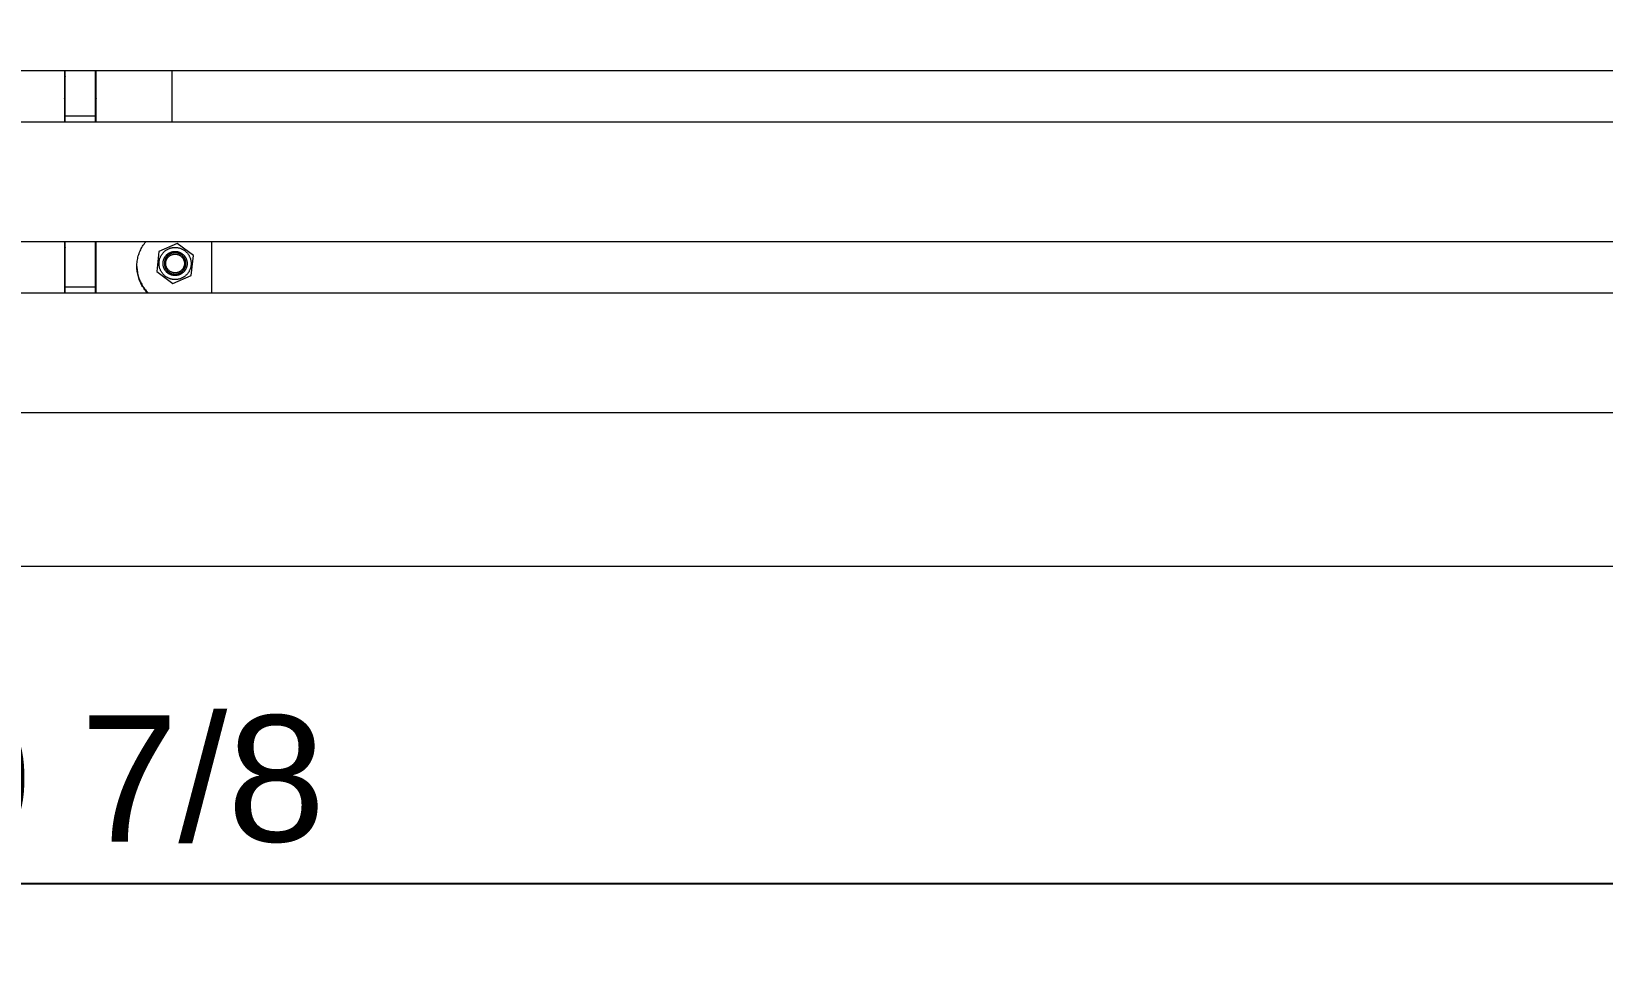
# Model space of a CAD drawing. Header units: inches. Extents: x -12 to 176, y -4 to 123.
# Drawn here: x 35.97 to 56.2, y 36 to 48.05 of the extents above; entities that cross this region are included whole.
import ezdxf

# ---------------------------------------------------------------- set-up
doc = ezdxf.new("R2010")
doc.units = ezdxf.units.IN
doc.layers.add('ZANO_R', color=7, linetype='Continuous', lineweight=0)
doc.layers.add('ZANO_W', color=1, linetype='Continuous', lineweight=0)
doc.styles.get("Standard").update_dxf_attribs({"font": 'arial.ttf'})
doc.dimstyles.new('amerykanie', dxfattribs={"dimtxt": 50, "dimasz": 50, "dimexe": 0.5, "dimexo": 0.5, "dimgap": 1, "dimtad": 1, "dimdec": 0, "dimzin": 0, "dimlunit": 5, "dimtxsty": 'Standard', "dimcen": 0.09, "dimclrd": 1, "dimclre": 1, "dimclrt": 1, "dimazin": 0, "dimtfac": 1, "dimtdec": 0, "dimtmove": 0, "dimatfit": 3, "dimfxl": 1, "dimtzin": 0, "dimarcsym": 1})

# ---------------------------------------------------------------- blocks, each defined once
blk = doc.blocks.new('*D358')
at = {"layer": 'ZANO_W', "color": 1, "lineweight": -2}
for p, q in [((1.165, 42.759), (1.165, 36.583)), ((72.031, 42.755), (72.031, 36.583)), ((2.165, 37.083), (71.031, 37.083))]:
    blk.add_line(p, q, dxfattribs=at)
at = {"layer": 'ZANO_W', "color": 1}
for points in [[(2.165, 37.249), (2.165, 36.916), (1.165, 37.083)], [(71.031, 36.916), (71.031, 37.249), (72.031, 37.083)]]:
    blk.add_solid(points, dxfattribs=at)
at = {"layer": 'ZANO_W', "color": 1, "insert": (36.598, 38.423), "char_height": 1.625, "attachment_point": 5}
blk.add_mtext('70 7/8', dxfattribs=at)

msp = doc.modelspace()

# ---------------------------------------------------------------- linework, layer by layer
at = {"layer": 'ZANO_R'}
for p, q in [((71.91337, 47.54654), (1.28338, 47.54654)), ((36.39365, 47.54654), (36.39365, 46.89192)), ((36.40152, 47.47553), (36.40152, 47.54654)), ((36.40152, 47.47553), (36.40152, 47.47054)), ((36.40152, 47.07719), (36.40152, 47.47054)), ((36.79522, 47.47553), (36.79522, 47.54654)), ((36.79522, 47.47054), (36.79522, 47.47553)), ((36.79522, 47.07719), (36.79522, 47.47054)), ((36.8031, 46.89192), (36.8031, 47.54654)), ((37.77948, 46.89192), (37.77948, 47.54654)), ((36.39365, 47.19197), (36.39454, 47.19284)), ((36.39454, 47.19284), (36.39547, 47.19368)), ((36.39547, 47.19368), (36.39642, 47.19449)), ((36.39642, 47.19449), (36.39739, 47.19526)), ((36.39739, 47.19526), (36.39839, 47.19601)), ((36.39839, 47.19601), (36.39941, 47.19673)), ((36.39941, 47.19673), (36.40046, 47.19741)), ((36.40046, 47.19741), (36.40152, 47.19806)), ((36.79522, 47.19806), (36.79629, 47.19741)), ((36.79629, 47.19741), (36.79733, 47.19673)), ((36.79733, 47.19673), (36.79835, 47.19601)), ((36.79835, 47.19601), (36.79935, 47.19526)), ((36.79935, 47.19526), (36.80033, 47.19449)), ((36.80033, 47.19449), (36.80128, 47.19368)), ((36.80128, 47.19368), (36.8022, 47.19284)), ((36.8022, 47.19284), (36.8031, 47.19197)), ((36.40152, 46.96407), (36.40152, 47.07719)), ((36.40152, 46.89192), (36.40152, 46.96407)), ((36.79522, 46.96407), (36.40152, 46.96407)), ((36.79522, 46.96407), (36.79522, 47.07719)), ((36.79522, 46.89192), (36.79522, 46.96407)), ((1.28338, 46.89192), (71.91337, 46.89192)), ((71.91337, 45.34378), (1.28338, 45.34378)), ((36.39365, 45.34378), (36.39365, 44.68916)), ((36.40152, 45.27357), (36.40152, 45.34378)), ((36.79522, 45.27357), (36.79522, 45.34378)), ((36.8031, 44.68916), (36.8031, 45.34378)), ((37.41944, 45.31679), (37.42966, 45.33047)), ((37.42966, 45.33047), (37.44035, 45.34378)), ((38.29129, 44.68916), (38.29129, 45.34378)), ((36.40152, 45.27357), (36.40152, 45.26858)), ((36.40152, 44.87523), (36.40152, 45.26858)), ((36.79522, 45.26858), (36.79522, 45.27357)), ((36.79522, 44.87523), (36.79522, 45.26858)), ((37.33404, 45.11401), (37.33726, 45.13077)), ((37.33726, 45.13077), (37.34107, 45.14741)), ((37.34107, 45.14741), (37.34545, 45.16391)), ((37.34545, 45.16391), (37.35041, 45.18024)), ((37.35041, 45.18024), (37.35592, 45.1964)), ((37.35592, 45.1964), (37.362, 45.21235)), ((37.362, 45.21235), (37.36862, 45.22808)), ((37.36862, 45.22808), (37.37579, 45.24357)), ((37.37579, 45.24357), (37.38349, 45.25881)), ((37.38349, 45.25881), (37.39172, 45.27376)), ((37.39172, 45.27376), (37.40046, 45.28843)), ((37.40046, 45.28843), (37.4097, 45.30277)), ((37.4097, 45.30277), (37.41944, 45.31679)), ((37.61034, 45.21887), (37.58218, 44.96185)), ((37.847, 45.323), (37.61034, 45.21887)), ((37.61997, 45.1223), (37.62204, 45.12913)), ((37.62204, 45.12913), (37.62433, 45.13589)), ((37.62433, 45.13589), (37.62686, 45.14256)), ((37.62686, 45.14256), (37.62962, 45.14914)), ((37.62962, 45.14914), (37.6326, 45.15562)), ((37.6326, 45.15562), (37.63581, 45.162)), ((37.63581, 45.162), (37.63923, 45.16826)), ((37.63923, 45.16826), (37.64287, 45.1744)), ((37.64287, 45.1744), (37.64671, 45.18041)), ((37.64671, 45.18041), (37.65077, 45.18628)), ((37.65077, 45.18628), (37.65502, 45.19201)), ((37.65502, 45.19201), (37.65947, 45.19759)), ((37.65947, 45.19759), (37.6641, 45.20301)), ((37.6641, 45.20301), (37.66893, 45.20827)), ((37.66893, 45.20827), (37.67393, 45.21336)), ((37.67393, 45.21336), (37.6791, 45.21827)), ((37.67486, 45.12341), (37.67693, 45.12835)), ((37.67693, 45.12835), (37.67916, 45.13321)), ((37.6791, 45.21827), (37.68444, 45.22301)), ((37.67916, 45.13321), (37.68157, 45.13799)), ((37.68157, 45.13799), (37.68413, 45.14269)), ((37.68413, 45.14269), (37.68686, 45.14729)), ((37.68444, 45.22301), (37.68994, 45.22755)), ((37.68686, 45.14729), (37.68975, 45.1518)), ((37.68975, 45.1518), (37.69279, 45.1562)), ((37.68994, 45.22755), (37.69559, 45.23191)), ((37.69279, 45.1562), (37.69598, 45.1605)), ((37.69682, 45.12999), (37.69468, 45.12574)), ((37.69559, 45.23191), (37.70139, 45.23606)), ((37.69598, 45.1605), (37.69931, 45.16469)), ((37.6991, 45.13417), (37.69682, 45.12999)), ((37.70153, 45.13826), (37.6991, 45.13417)), ((37.69931, 45.16469), (37.70279, 45.16875)), ((37.70139, 45.23606), (37.70733, 45.24001)), ((37.70409, 45.14226), (37.70153, 45.13826)), ((37.70279, 45.16875), (37.70641, 45.1727)), ((37.70679, 45.14618), (37.70409, 45.14226)), ((37.70641, 45.1727), (37.71016, 45.17652)), ((37.70963, 45.15), (37.70679, 45.14618)), ((37.70733, 45.24001), (37.71341, 45.24376)), ((37.71259, 45.15372), (37.70963, 45.15)), ((37.71016, 45.17652), (37.71404, 45.1802)), ((37.71568, 45.15733), (37.71259, 45.15372)), ((37.71341, 45.24376), (37.71961, 45.24729)), ((37.71404, 45.1802), (37.71804, 45.18375)), ((37.71407, 45.12564), (37.71619, 45.12922)), ((37.7189, 45.16084), (37.71568, 45.15733)), ((37.71619, 45.12922), (37.71844, 45.13273)), ((37.71804, 45.18375), (37.72217, 45.18716)), ((37.71844, 45.13273), (37.7208, 45.13616)), ((37.72223, 45.16423), (37.7189, 45.16084)), ((37.71961, 45.24729), (37.72592, 45.25061)), ((37.7208, 45.13616), (37.72328, 45.1395)), ((37.72217, 45.18716), (37.72641, 45.19042)), ((37.72568, 45.16751), (37.72223, 45.16423)), ((37.72328, 45.1395), (37.72587, 45.14275)), ((37.72924, 45.17067), (37.72568, 45.16751)), ((37.72587, 45.14275), (37.72858, 45.14592)), ((37.72592, 45.25061), (37.73235, 45.25371)), ((37.72641, 45.19042), (37.73076, 45.19354)), ((37.72858, 45.14592), (37.73139, 45.14898)), ((37.73291, 45.1737), (37.72924, 45.17067)), ((37.73076, 45.19354), (37.73521, 45.19651)), ((37.73139, 45.14898), (37.73431, 45.15195)), ((37.73235, 45.25371), (37.73888, 45.25658)), ((37.73668, 45.1766), (37.73291, 45.1737)), ((37.73431, 45.15195), (37.73733, 45.15482)), ((37.73521, 45.19651), (37.73977, 45.19931)), ((37.74054, 45.17937), (37.73668, 45.1766)), ((37.73733, 45.15482), (37.74044, 45.15758)), ((37.73888, 45.25658), (37.74551, 45.25923)), ((37.73977, 45.19931), (37.74442, 45.20196)), ((37.74044, 45.15758), (37.74365, 45.16023)), ((37.7445, 45.182), (37.74054, 45.17937)), ((37.74365, 45.16023), (37.74695, 45.16277)), ((37.74442, 45.20196), (37.74915, 45.20445)), ((37.74855, 45.1845), (37.7445, 45.182)), ((37.74551, 45.25923), (37.75222, 45.26164)), ((37.74695, 45.16277), (37.75033, 45.16519)), ((37.75269, 45.18686), (37.74855, 45.1845)), ((37.74915, 45.20445), (37.75398, 45.20678)), ((37.75033, 45.16519), (37.7538, 45.1675)), ((37.75222, 45.26164), (37.75902, 45.26383)), ((37.7569, 45.18907), (37.75269, 45.18686)), ((37.7538, 45.1675), (37.75734, 45.16969)), ((37.75398, 45.20678), (37.75887, 45.20893)), ((37.76118, 45.19113), (37.7569, 45.18907)), ((37.75734, 45.16969), (37.76096, 45.17175)), ((37.75887, 45.20893), (37.76384, 45.21092)), ((37.75902, 45.26383), (37.76588, 45.26577)), ((37.76096, 45.17175), (37.76464, 45.17368)), ((37.76554, 45.19305), (37.76118, 45.19113)), ((37.76384, 45.21092), (37.76888, 45.21273)), ((37.76464, 45.17368), (37.76839, 45.17549)), ((37.76995, 45.19481), (37.76554, 45.19305)), ((37.76588, 45.26577), (37.77281, 45.26748)), ((37.76839, 45.17549), (37.7722, 45.17716)), ((37.76888, 45.21273), (37.77397, 45.21437)), ((37.77443, 45.19642), (37.76995, 45.19481)), ((37.7722, 45.17716), (37.77607, 45.17871)), ((37.77281, 45.26748), (37.77979, 45.26895)), ((37.77397, 45.21437), (37.77912, 45.21583)), ((37.77896, 45.19788), (37.77443, 45.19642)), ((37.77607, 45.17871), (37.77998, 45.18012)), ((37.78354, 45.19918), (37.77896, 45.19788)), ((37.77912, 45.21583), (37.78432, 45.21711)), ((37.77979, 45.26895), (37.78682, 45.27018)), ((37.77998, 45.18012), (37.78395, 45.18139)), ((37.78815, 45.20032), (37.78354, 45.19918)), ((37.78395, 45.18139), (37.78795, 45.18253)), ((37.78432, 45.21711), (37.78955, 45.21821)), ((37.78682, 45.27018), (37.79389, 45.27116)), ((37.78795, 45.18253), (37.79199, 45.18352)), ((37.79281, 45.2013), (37.78815, 45.20032)), ((37.78955, 45.21821), (37.79483, 45.21913)), ((37.79199, 45.18352), (37.79606, 45.18438)), ((37.7975, 45.20211), (37.79281, 45.2013)), ((37.79389, 45.27116), (37.80098, 45.2719)), ((37.79483, 45.21913), (37.80013, 45.21987)), ((37.79606, 45.18438), (37.80016, 45.1851)), ((37.80221, 45.20277), (37.7975, 45.20211)), ((37.80013, 45.21987), (37.80545, 45.22042)), ((37.80016, 45.1851), (37.80429, 45.18567)), ((37.80098, 45.2719), (37.8081, 45.2724)), ((37.80694, 45.20326), (37.80221, 45.20277)), ((37.80429, 45.18567), (37.80843, 45.1861)), ((37.80545, 45.22042), (37.81079, 45.22079)), ((37.81168, 45.20359), (37.80694, 45.20326)), ((37.8081, 45.2724), (37.81523, 45.27264)), ((37.80843, 45.1861), (37.81258, 45.18639)), ((37.81079, 45.22079), (37.81614, 45.22098)), ((37.81644, 45.20376), (37.81168, 45.20359)), ((37.81258, 45.18639), (37.81674, 45.18653)), ((37.81523, 45.27264), (37.82237, 45.27264)), ((37.81614, 45.22098), (37.82149, 45.22098)), ((37.82119, 45.20376), (37.81644, 45.20376)), ((37.81674, 45.18653), (37.8209, 45.18654)), ((37.8209, 45.18654), (37.82506, 45.18639)), ((37.82595, 45.20359), (37.82119, 45.20376)), ((37.82149, 45.22098), (37.82684, 45.2208)), ((37.82237, 45.27264), (37.8295, 45.2724)), ((37.82506, 45.18639), (37.82921, 45.18611)), ((37.83069, 45.20327), (37.82595, 45.20359)), ((37.82684, 45.2208), (37.83217, 45.22043)), ((37.82921, 45.18611), (37.83335, 45.18568)), ((37.8295, 45.2724), (37.83662, 45.27191)), ((37.83543, 45.20278), (37.83069, 45.20327)), ((37.83217, 45.22043), (37.8375, 45.21988)), ((37.83335, 45.18568), (37.83748, 45.1851)), ((37.84014, 45.20212), (37.83543, 45.20278)), ((37.83662, 45.27191), (37.84372, 45.27117)), ((37.83748, 45.1851), (37.84158, 45.18439)), ((37.8375, 45.21988), (37.8428, 45.21914)), ((37.84482, 45.20131), (37.84014, 45.20212)), ((37.84158, 45.18439), (37.84565, 45.18354)), ((37.8428, 45.21914), (37.84807, 45.21822)), ((37.84372, 45.27117), (37.85078, 45.27019)), ((37.84948, 45.20033), (37.84482, 45.20131)), ((37.84565, 45.18354), (37.84969, 45.18254)), ((38.05551, 45.17011), (37.847, 45.323)), ((37.84807, 45.21822), (37.85331, 45.21712)), ((37.8541, 45.19919), (37.84948, 45.20033)), ((37.84969, 45.18254), (37.8537, 45.18141)), ((37.85078, 45.27019), (37.85781, 45.26897)), ((37.85331, 45.21712), (37.8585, 45.21584)), ((37.8537, 45.18141), (37.85766, 45.18013)), ((37.85867, 45.1979), (37.8541, 45.19919)), ((37.85766, 45.18013), (37.86158, 45.17873)), ((37.85781, 45.26897), (37.8648, 45.2675)), ((37.8585, 45.21584), (37.86365, 45.21438)), ((37.8632, 45.19644), (37.85867, 45.1979)), ((37.86158, 45.17873), (37.86544, 45.17719)), ((37.86768, 45.19483), (37.8632, 45.19644)), ((37.86365, 45.21438), (37.86875, 45.21275)), ((37.8648, 45.2675), (37.87172, 45.2658)), ((37.86544, 45.17719), (37.86925, 45.17551)), ((37.8721, 45.19307), (37.86768, 45.19483)), ((37.86875, 45.21275), (37.87378, 45.21094)), ((37.86925, 45.17551), (37.873, 45.17371)), ((37.87172, 45.2658), (37.87859, 45.26385)), ((37.87645, 45.19116), (37.8721, 45.19307)), ((37.873, 45.17371), (37.87669, 45.17177)), ((37.87378, 45.21094), (37.87876, 45.20896)), ((37.88074, 45.18909), (37.87645, 45.19116)), ((37.87669, 45.17177), (37.88031, 45.16971)), ((37.87859, 45.26385), (37.88538, 45.26167)), ((37.87876, 45.20896), (37.88365, 45.2068)), ((37.88031, 45.16971), (37.88385, 45.16753)), ((37.88495, 45.18688), (37.88074, 45.18909)), ((37.88365, 45.2068), (37.88848, 45.20448)), ((37.88385, 45.16753), (37.88732, 45.16522)), ((37.88909, 45.18453), (37.88495, 45.18688)), ((37.88538, 45.26167), (37.8921, 45.25926)), ((37.88732, 45.16522), (37.8907, 45.1628)), ((37.88848, 45.20448), (37.89322, 45.202)), ((37.89314, 45.18204), (37.88909, 45.18453)), ((37.8907, 45.1628), (37.894, 45.16026)), ((37.8921, 45.25926), (37.89873, 45.25662)), ((37.8971, 45.1794), (37.89314, 45.18204)), ((37.89322, 45.202), (37.89787, 45.19935)), ((37.894, 45.16026), (37.89721, 45.15761)), ((37.90097, 45.17663), (37.8971, 45.1794)), ((37.89721, 45.15761), (37.90033, 45.15485)), ((37.89787, 45.19935), (37.90242, 45.19654)), ((37.89873, 45.25662), (37.90526, 45.25375)), ((37.90033, 45.15485), (37.90334, 45.15199)), ((37.90474, 45.17373), (37.90097, 45.17663)), ((37.90242, 45.19654), (37.90688, 45.19358)), ((37.90334, 45.15199), (37.90626, 45.14902)), ((37.9084, 45.1707), (37.90474, 45.17373)), ((37.90526, 45.25375), (37.91169, 45.25065)), ((37.90626, 45.14902), (37.90908, 45.14595)), ((37.90688, 45.19358), (37.91123, 45.19047)), ((37.91197, 45.16755), (37.9084, 45.1707)), ((37.90908, 45.14595), (37.91178, 45.14279)), ((37.91123, 45.19047), (37.91547, 45.1872)), ((37.91169, 45.25065), (37.91801, 45.24734)), ((37.91178, 45.14279), (37.91438, 45.13954)), ((37.91542, 45.16428), (37.91197, 45.16755)), ((37.91438, 45.13954), (37.91686, 45.1362)), ((37.91875, 45.16088), (37.91542, 45.16428)), ((37.91547, 45.1872), (37.9196, 45.18379)), ((37.91686, 45.1362), (37.91923, 45.13277)), ((37.91801, 45.24734), (37.92421, 45.24381)), ((37.92197, 45.15738), (37.91875, 45.16088)), ((37.91923, 45.13277), (37.92147, 45.12927)), ((37.9196, 45.18379), (37.92361, 45.18025)), ((37.92147, 45.12927), (37.9236, 45.12569)), ((37.92506, 45.15377), (37.92197, 45.15738)), ((37.92361, 45.18025), (37.92749, 45.17656)), ((37.92421, 45.24381), (37.93028, 45.24006)), ((37.92803, 45.15005), (37.92506, 45.15377)), ((37.92749, 45.17656), (37.93124, 45.17275)), ((37.93086, 45.14623), (37.92803, 45.15005)), ((37.93028, 45.24006), (37.93622, 45.23611)), ((37.93357, 45.14231), (37.93086, 45.14623)), ((37.93124, 45.17275), (37.93486, 45.1688)), ((37.93613, 45.13831), (37.93357, 45.14231)), ((37.93486, 45.1688), (37.93834, 45.16474)), ((37.93856, 45.13422), (37.93613, 45.13831)), ((37.93622, 45.23611), (37.94203, 45.23196)), ((37.93834, 45.16474), (37.94167, 45.16056)), ((37.94084, 45.13005), (37.93856, 45.13422)), ((37.94298, 45.1258), (37.94084, 45.13005)), ((37.94167, 45.16056), (37.94487, 45.15626)), ((37.94203, 45.23196), (37.94768, 45.22761)), ((37.94487, 45.15626), (37.94791, 45.15186)), ((37.94768, 45.22761), (37.95318, 45.22307)), ((37.94791, 45.15186), (37.95079, 45.14735)), ((37.95079, 45.14735), (37.95352, 45.14275)), ((37.95318, 45.22307), (37.95853, 45.21834)), ((37.95352, 45.14275), (37.95609, 45.13805)), ((37.95609, 45.13805), (37.9585, 45.13327)), ((37.9585, 45.13327), (37.96074, 45.12841)), ((37.95853, 45.21834), (37.9637, 45.21342)), ((37.96074, 45.12841), (37.96281, 45.12348)), ((37.9637, 45.21342), (37.9687, 45.20834)), ((37.9687, 45.20834), (37.97353, 45.20308)), ((37.97353, 45.20308), (37.97817, 45.19766)), ((37.97817, 45.19766), (37.98262, 45.19208)), ((37.98262, 45.19208), (37.98687, 45.18635)), ((37.98687, 45.18635), (37.99093, 45.18048)), ((37.99093, 45.18048), (37.99478, 45.17447)), ((37.99478, 45.17447), (37.99842, 45.16834)), ((37.99842, 45.16834), (38.00184, 45.16208)), ((38.00184, 45.16208), (38.00505, 45.1557)), ((38.00505, 45.1557), (38.00804, 45.14922)), ((38.00804, 45.14922), (38.0108, 45.14264)), ((38.0108, 45.14264), (38.01333, 45.13597)), ((38.01333, 45.13597), (38.01563, 45.12922)), ((38.01563, 45.12922), (38.01769, 45.12239)), ((38.02735, 44.91309), (38.05551, 45.17011)), ((37.32672, 45.02908), (37.327, 45.04614)), ((37.32703, 45.01201), (37.32672, 45.02908)), ((37.32683, 45.02572), (37.32749, 45.00869)), ((37.327, 45.04614), (37.32787, 45.06319)), ((37.32794, 44.99496), (37.32703, 45.01201)), ((37.32749, 45.00869), (37.32874, 44.9917)), ((37.32787, 45.06319), (37.32934, 45.0802)), ((37.32943, 44.97796), (37.32794, 44.99496)), ((37.32874, 44.9917), (37.33058, 44.97476)), ((37.32934, 45.0802), (37.33139, 45.09714)), ((37.33152, 44.96102), (37.32943, 44.97796)), ((37.33058, 44.97476), (37.333, 44.9579)), ((37.33139, 45.09714), (37.33404, 45.11401)), ((37.33419, 44.94416), (37.33152, 44.96102)), ((37.333, 44.9579), (37.33601, 44.94113)), ((37.33745, 44.9274), (37.33419, 44.94416)), ((37.33601, 44.94113), (37.33959, 44.92447)), ((37.34129, 44.91077), (37.33745, 44.9274)), ((37.33959, 44.92447), (37.34375, 44.90795)), ((37.58218, 44.96185), (37.79069, 44.80896)), ((37.61215, 45.06594), (37.61227, 45.07307)), ((37.61228, 45.0588), (37.61215, 45.06594)), ((37.61227, 45.07307), (37.61264, 45.0802)), ((37.61265, 45.05168), (37.61228, 45.0588)), ((37.61264, 45.0802), (37.61326, 45.08731)), ((37.61326, 45.04457), (37.61265, 45.05168)), ((37.61326, 45.08731), (37.61411, 45.09439)), ((37.61413, 45.03749), (37.61326, 45.04457)), ((37.61411, 45.09439), (37.61522, 45.10144)), ((37.61523, 45.03044), (37.61413, 45.03749)), ((37.61522, 45.10144), (37.61656, 45.10845)), ((37.61658, 45.02343), (37.61523, 45.03044)), ((37.61656, 45.10845), (37.61815, 45.1154)), ((37.61817, 45.01647), (37.61658, 45.02343)), ((37.61815, 45.1154), (37.61997, 45.1223)), ((37.62, 45.00958), (37.61817, 45.01647)), ((37.62206, 45.00275), (37.62, 45.00958)), ((37.62436, 44.99599), (37.62206, 45.00275)), ((37.62689, 44.98932), (37.62436, 44.99599)), ((37.62966, 44.98274), (37.62689, 44.98932)), ((37.63264, 44.97626), (37.62966, 44.98274)), ((37.63585, 44.96989), (37.63264, 44.97626)), ((37.63927, 44.96363), (37.63585, 44.96989)), ((37.64291, 44.95749), (37.63927, 44.96363)), ((37.64676, 44.95148), (37.64291, 44.95749)), ((37.65082, 44.94561), (37.64676, 44.95148)), ((37.65507, 44.93988), (37.65082, 44.94561)), ((37.65952, 44.93431), (37.65507, 44.93988)), ((37.66416, 44.92889), (37.65952, 44.93431)), ((37.66383, 45.06595), (37.66392, 45.0713)), ((37.66392, 45.0606), (37.66383, 45.06595)), ((37.66392, 45.0713), (37.66419, 45.07664)), ((37.6642, 45.05525), (37.66392, 45.0606)), ((37.66899, 44.92363), (37.66416, 44.92889)), ((37.66419, 45.07664), (37.66465, 45.08197)), ((37.66466, 45.04992), (37.6642, 45.05525)), ((37.66465, 45.08197), (37.6653, 45.08729)), ((37.66531, 45.04461), (37.66466, 45.04992)), ((37.6653, 45.08729), (37.66612, 45.09257)), ((37.66614, 45.03932), (37.66531, 45.04461)), ((37.66612, 45.09257), (37.66713, 45.09783)), ((37.66715, 45.03407), (37.66614, 45.03932)), ((37.66713, 45.09783), (37.66832, 45.10305)), ((37.66834, 45.02885), (37.66715, 45.03407)), ((37.66832, 45.10305), (37.66969, 45.10822)), ((37.66971, 45.02368), (37.66834, 45.02885)), ((37.66969, 45.10822), (37.67124, 45.11334)), ((37.67126, 45.01856), (37.66971, 45.02368)), ((37.67124, 45.11334), (37.67296, 45.11841)), ((37.67298, 45.01349), (37.67126, 45.01856)), ((37.67296, 45.11841), (37.67486, 45.12341)), ((37.67488, 45.00849), (37.67298, 45.01349)), ((37.67695, 45.00355), (37.67488, 45.00849)), ((37.67919, 44.99869), (37.67695, 45.00355)), ((37.6816, 44.99391), (37.67919, 44.99869)), ((37.68113, 45.07071), (37.68105, 45.06595)), ((37.68105, 45.06595), (37.68113, 45.0612)), ((37.68138, 45.07546), (37.68113, 45.07071)), ((37.68113, 45.0612), (37.68138, 45.05645)), ((37.68179, 45.0802), (37.68138, 45.07546)), ((37.68138, 45.05645), (37.68179, 45.05171)), ((37.68417, 44.98922), (37.6816, 44.99391)), ((37.68236, 45.08492), (37.68179, 45.0802)), ((37.68179, 45.05171), (37.68237, 45.04698)), ((37.68309, 45.08962), (37.68236, 45.08492)), ((37.68237, 45.04698), (37.6831, 45.04228)), ((37.68399, 45.09429), (37.68309, 45.08962)), ((37.6831, 45.04228), (37.684, 45.03761)), ((37.68505, 45.09893), (37.68399, 45.09429)), ((37.684, 45.03761), (37.68506, 45.03298)), ((37.6869, 44.98461), (37.68417, 44.98922)), ((37.68626, 45.10353), (37.68505, 45.09893)), ((37.68506, 45.03298), (37.68628, 45.02838)), ((37.68764, 45.10808), (37.68626, 45.10353)), ((37.68628, 45.02838), (37.68766, 45.02382)), ((37.68978, 44.98011), (37.6869, 44.98461)), ((37.68917, 45.11259), (37.68764, 45.10808)), ((37.68766, 45.02382), (37.68919, 45.01932)), ((37.69086, 45.11703), (37.68917, 45.11259)), ((37.68919, 45.01932), (37.69088, 45.01487)), ((37.69283, 44.9757), (37.68978, 44.98011)), ((37.69269, 45.12142), (37.69086, 45.11703)), ((37.69088, 45.01487), (37.69272, 45.01049)), ((37.69468, 45.12574), (37.69269, 45.12142)), ((37.69272, 45.01049), (37.69471, 45.00617)), ((37.69602, 44.97141), (37.69283, 44.9757)), ((37.69471, 45.00617), (37.69685, 45.00192)), ((37.69935, 44.96722), (37.69602, 44.97141)), ((37.69685, 45.00192), (37.69913, 44.99775)), ((37.69827, 45.06596), (37.69835, 45.07012)), ((37.69835, 45.06179), (37.69827, 45.06596)), ((37.69835, 45.07012), (37.69856, 45.07427)), ((37.69856, 45.05764), (37.69835, 45.06179)), ((37.69856, 45.07427), (37.69892, 45.07842)), ((37.69892, 45.05349), (37.69856, 45.05764)), ((37.69892, 45.07842), (37.69942, 45.08255)), ((37.69943, 45.04936), (37.69892, 45.05349)), ((37.69913, 44.99775), (37.70156, 44.99365)), ((37.70283, 44.96316), (37.69935, 44.96722)), ((37.69942, 45.08255), (37.70006, 45.08667)), ((37.70007, 45.04525), (37.69943, 45.04936)), ((37.70006, 45.08667), (37.70085, 45.09075)), ((37.70086, 45.04116), (37.70007, 45.04525)), ((37.70085, 45.09075), (37.70177, 45.09481)), ((37.70178, 45.0371), (37.70086, 45.04116)), ((37.70156, 44.99365), (37.70412, 44.98965)), ((37.70177, 45.09481), (37.70284, 45.09883)), ((37.70285, 45.03308), (37.70178, 45.0371)), ((37.70645, 44.95922), (37.70283, 44.96316)), ((37.70284, 45.09883), (37.70404, 45.10282)), ((37.70406, 45.02909), (37.70285, 45.03308)), ((37.70404, 45.10282), (37.70538, 45.10676)), ((37.7054, 45.02515), (37.70406, 45.02909)), ((37.70412, 44.98965), (37.70683, 44.98573)), ((37.70538, 45.10676), (37.70685, 45.11065)), ((37.70687, 45.02126), (37.7054, 45.02515)), ((37.7102, 44.9554), (37.70645, 44.95922)), ((37.70683, 44.98573), (37.70966, 44.98192)), ((37.70685, 45.11065), (37.70846, 45.11449)), ((37.70848, 45.01742), (37.70687, 45.02126)), ((37.70846, 45.11449), (37.7102, 45.11827)), ((37.71023, 45.01364), (37.70848, 45.01742)), ((37.70966, 44.98192), (37.71263, 44.9782)), ((37.7102, 45.11827), (37.71207, 45.12199)), ((37.71409, 44.95172), (37.7102, 44.9554)), ((37.7121, 45.00993), (37.71023, 45.01364)), ((37.71207, 45.12199), (37.71407, 45.12564)), ((37.7141, 45.00628), (37.7121, 45.00993)), ((37.71263, 44.9782), (37.71572, 44.97458)), ((37.71809, 44.94817), (37.71409, 44.95172)), ((37.71622, 45.0027), (37.7141, 45.00628)), ((37.71572, 44.97458), (37.71894, 44.97108)), ((37.71846, 44.99919), (37.71622, 45.0027)), ((37.72222, 44.94476), (37.71809, 44.94817)), ((37.72083, 44.99577), (37.71846, 44.99919)), ((37.71894, 44.97108), (37.72228, 44.96769)), ((37.72331, 44.99242), (37.72083, 44.99577)), ((37.72646, 44.9415), (37.72222, 44.94476)), ((37.72228, 44.96769), (37.72573, 44.96441)), ((37.72591, 44.98917), (37.72331, 44.99242)), ((37.72573, 44.96441), (37.72929, 44.96126)), ((37.72861, 44.98601), (37.72591, 44.98917)), ((37.73081, 44.93838), (37.72646, 44.9415)), ((37.73143, 44.98294), (37.72861, 44.98601)), ((37.72929, 44.96126), (37.73296, 44.95823)), ((37.73527, 44.93542), (37.73081, 44.93838)), ((37.73435, 44.97997), (37.73143, 44.98294)), ((37.73296, 44.95823), (37.73673, 44.95533)), ((37.73737, 44.97711), (37.73435, 44.97997)), ((37.73983, 44.93261), (37.73527, 44.93542)), ((37.73673, 44.95533), (37.74059, 44.95256)), ((37.74048, 44.97435), (37.73737, 44.97711)), ((37.74448, 44.92997), (37.73983, 44.93261)), ((37.74369, 44.9717), (37.74048, 44.97435)), ((37.74059, 44.95256), (37.74456, 44.94993)), ((37.74699, 44.96916), (37.74369, 44.9717)), ((37.74921, 44.92748), (37.74448, 44.92997)), ((37.74456, 44.94993), (37.74861, 44.94743)), ((37.75038, 44.96674), (37.74699, 44.96916)), ((37.74861, 44.94743), (37.75274, 44.94508)), ((37.75404, 44.92516), (37.74921, 44.92748)), ((37.75384, 44.96443), (37.75038, 44.96674)), ((37.75274, 44.94508), (37.75695, 44.94287)), ((37.75739, 44.96225), (37.75384, 44.96443)), ((37.75894, 44.92301), (37.75404, 44.92516)), ((37.75695, 44.94287), (37.76124, 44.94081)), ((37.761, 44.96019), (37.75739, 44.96225)), ((37.76469, 44.95826), (37.761, 44.96019)), ((37.76124, 44.94081), (37.76559, 44.93889)), ((37.76844, 44.95645), (37.76469, 44.95826)), ((37.76559, 44.93889), (37.77001, 44.93713)), ((37.77225, 44.95478), (37.76844, 44.95645)), ((37.77001, 44.93713), (37.77449, 44.93552)), ((37.77612, 44.95324), (37.77225, 44.95478)), ((37.77449, 44.93552), (37.77902, 44.93407)), ((37.78003, 44.95183), (37.77612, 44.95324)), ((37.77902, 44.93407), (37.78359, 44.93277)), ((37.784, 44.95056), (37.78003, 44.95183)), ((37.78359, 44.93277), (37.78821, 44.93163)), ((37.788, 44.94942), (37.784, 44.95056)), ((37.79204, 44.94843), (37.788, 44.94942)), ((37.78821, 44.93163), (37.79287, 44.93066)), ((37.79612, 44.94757), (37.79204, 44.94843)), ((37.79287, 44.93066), (37.79755, 44.92984)), ((37.80022, 44.94686), (37.79612, 44.94757)), ((37.79755, 44.92984), (37.80227, 44.92919)), ((37.80434, 44.94629), (37.80022, 44.94686)), ((37.80227, 44.92919), (37.807, 44.9287)), ((37.80848, 44.94586), (37.80434, 44.94629)), ((37.807, 44.9287), (37.81174, 44.92837)), ((37.81263, 44.94557), (37.80848, 44.94586)), ((37.81174, 44.92837), (37.8165, 44.92821)), ((37.81679, 44.94543), (37.81263, 44.94557)), ((37.8165, 44.92821), (37.82125, 44.92821)), ((37.82095, 44.94543), (37.81679, 44.94543)), ((37.82511, 44.94557), (37.82095, 44.94543)), ((37.82125, 44.92821), (37.82601, 44.92837)), ((37.82927, 44.94586), (37.82511, 44.94557)), ((37.82601, 44.92837), (37.83075, 44.9287)), ((37.83341, 44.94629), (37.82927, 44.94586)), ((37.83075, 44.9287), (37.83549, 44.92919)), ((37.83753, 44.94687), (37.83341, 44.94629)), ((37.83549, 44.92919), (37.8402, 44.92985)), ((37.84163, 44.94758), (37.83753, 44.94687)), ((37.8402, 44.92985), (37.84488, 44.93067)), ((37.8457, 44.94844), (37.84163, 44.94758)), ((37.84488, 44.93067), (37.84954, 44.93165)), ((37.84974, 44.94944), (37.8457, 44.94844)), ((37.84954, 44.93165), (37.85416, 44.93279)), ((37.85375, 44.95057), (37.84974, 44.94944)), ((37.85771, 44.95185), (37.85375, 44.95057)), ((37.85416, 44.93279), (37.85873, 44.93409)), ((37.86163, 44.95326), (37.85771, 44.95185)), ((37.85873, 44.93409), (37.86326, 44.93554)), ((37.86549, 44.9548), (37.86163, 44.95326)), ((37.86326, 44.93554), (37.86774, 44.93715)), ((37.8693, 44.95648), (37.86549, 44.9548)), ((37.86774, 44.93715), (37.87215, 44.93892)), ((37.87305, 44.95828), (37.8693, 44.95648)), ((37.87215, 44.93892), (37.87651, 44.94083)), ((37.87674, 44.96022), (37.87305, 44.95828)), ((37.87651, 44.94083), (37.88079, 44.9429)), ((37.88035, 44.96228), (37.87674, 44.96022)), ((37.88372, 44.92519), (37.87882, 44.92303)), ((37.88389, 44.96446), (37.88035, 44.96228)), ((37.88079, 44.9429), (37.88501, 44.94511)), ((37.88854, 44.92751), (37.88372, 44.92519)), ((37.88736, 44.96677), (37.88389, 44.96446)), ((37.88501, 44.94511), (37.88914, 44.94746)), ((37.89074, 44.96919), (37.88736, 44.96677)), ((37.89328, 44.93), (37.88854, 44.92751)), ((37.88914, 44.94746), (37.89319, 44.94996)), ((37.89404, 44.97173), (37.89074, 44.96919)), ((37.89319, 44.94996), (37.89715, 44.9526)), ((37.89792, 44.93265), (37.89328, 44.93)), ((37.89725, 44.97438), (37.89404, 44.97173)), ((37.89715, 44.9526), (37.90101, 44.95537)), ((37.90036, 44.97714), (37.89725, 44.97438)), ((37.90248, 44.93546), (37.89792, 44.93265)), ((37.90338, 44.98001), (37.90036, 44.97714)), ((37.90101, 44.95537), (37.90478, 44.95827)), ((37.90693, 44.93842), (37.90248, 44.93546)), ((37.9063, 44.98298), (37.90338, 44.98001)), ((37.90478, 44.95827), (37.90845, 44.9613)), ((37.90911, 44.98605), (37.9063, 44.98298)), ((37.91129, 44.94154), (37.90693, 44.93842)), ((37.90845, 44.9613), (37.91201, 44.96445)), ((37.91182, 44.98921), (37.90911, 44.98605)), ((37.91553, 44.9448), (37.91129, 44.94154)), ((37.91441, 44.99247), (37.91182, 44.98921)), ((37.91201, 44.96445), (37.91546, 44.96773)), ((37.91689, 44.99581), (37.91441, 44.99247)), ((37.91546, 44.96773), (37.91879, 44.97112)), ((37.91965, 44.94821), (37.91553, 44.9448)), ((37.91926, 44.99923), (37.91689, 44.99581)), ((37.91879, 44.97112), (37.92201, 44.97463)), ((37.9215, 45.00274), (37.91926, 44.99923)), ((37.92366, 44.95176), (37.91965, 44.94821)), ((37.92362, 45.00632), (37.9215, 45.00274)), ((37.92201, 44.97463), (37.9251, 44.97824)), ((37.9236, 45.12569), (37.92559, 45.12204)), ((37.92562, 45.00997), (37.92362, 45.00632)), ((37.92754, 44.95545), (37.92366, 44.95176)), ((37.9251, 44.97824), (37.92806, 44.98196)), ((37.92559, 45.12204), (37.92747, 45.11832)), ((37.92749, 45.01369), (37.92562, 45.00997)), ((37.92747, 45.11832), (37.92921, 45.11454)), ((37.92923, 45.01747), (37.92749, 45.01369)), ((37.93129, 44.95927), (37.92754, 44.95545)), ((37.92806, 44.98196), (37.9309, 44.98578)), ((37.92921, 45.11454), (37.93082, 45.1107)), ((37.93084, 45.02131), (37.92923, 45.01747)), ((37.93082, 45.1107), (37.93229, 45.10681)), ((37.93231, 45.0252), (37.93084, 45.02131)), ((37.9309, 44.98578), (37.9336, 44.9897)), ((37.9349, 44.96321), (37.93129, 44.95927)), ((37.93229, 45.10681), (37.93364, 45.10287)), ((37.93365, 45.02914), (37.93231, 45.0252)), ((37.9336, 44.9897), (37.93616, 44.99371)), ((37.93364, 45.10287), (37.93484, 45.09889)), ((37.93485, 45.03313), (37.93365, 45.02914)), ((37.93484, 45.09889), (37.93591, 45.09486)), ((37.93592, 45.03715), (37.93485, 45.03313)), ((37.93838, 44.96728), (37.9349, 44.96321)), ((37.93591, 45.09486), (37.93683, 45.0908)), ((37.93684, 45.04121), (37.93592, 45.03715)), ((37.93616, 44.99371), (37.93859, 44.9978)), ((37.93683, 45.0908), (37.93762, 45.08672)), ((37.93763, 45.0453), (37.93684, 45.04121)), ((37.93762, 45.08672), (37.93827, 45.08261)), ((37.93827, 45.04941), (37.93763, 45.0453)), ((37.93827, 45.08261), (37.93877, 45.07847)), ((37.93877, 45.05354), (37.93827, 45.04941)), ((37.94172, 44.97146), (37.93838, 44.96728)), ((37.93859, 44.9978), (37.94087, 45.00197)), ((37.93877, 45.07847), (37.93913, 45.07433)), ((37.93913, 45.05769), (37.93877, 45.05354)), ((37.93913, 45.07433), (37.93934, 45.07017)), ((37.93935, 45.06185), (37.93913, 45.05769)), ((37.93934, 45.07017), (37.93942, 45.06601)), ((37.93942, 45.06601), (37.93935, 45.06185)), ((37.94087, 45.00197), (37.94301, 45.00622)), ((37.94491, 44.97576), (37.94172, 44.97146)), ((37.94497, 45.12148), (37.94298, 45.1258)), ((37.94301, 45.00622), (37.945, 45.01054)), ((37.94794, 44.98016), (37.94491, 44.97576)), ((37.94681, 45.11709), (37.94497, 45.12148)), ((37.945, 45.01054), (37.94684, 45.01493)), ((37.9485, 45.11264), (37.94681, 45.11709)), ((37.94684, 45.01493), (37.94852, 45.01938)), ((37.95083, 44.98467), (37.94794, 44.98016)), ((37.95003, 45.10814), (37.9485, 45.11264)), ((37.94852, 45.01938), (37.95005, 45.02388)), ((37.95141, 45.10359), (37.95003, 45.10814)), ((37.95005, 45.02388), (37.95143, 45.02844)), ((37.95356, 44.98928), (37.95083, 44.98467)), ((37.95263, 45.09899), (37.95141, 45.10359)), ((37.95143, 45.02844), (37.95264, 45.03303)), ((37.95369, 45.09435), (37.95263, 45.09899)), ((37.95264, 45.03303), (37.9537, 45.03767)), ((37.95612, 44.99397), (37.95356, 44.98928)), ((37.95459, 45.08968), (37.95369, 45.09435)), ((37.9537, 45.03767), (37.9546, 45.04234)), ((37.95533, 45.08498), (37.95459, 45.08968)), ((37.9546, 45.04234), (37.95533, 45.04704)), ((37.9559, 45.08026), (37.95533, 45.08498)), ((37.95533, 45.04704), (37.95591, 45.05177)), ((37.95631, 45.07552), (37.9559, 45.08026)), ((37.95591, 45.05177), (37.95631, 45.05651)), ((37.95853, 44.99875), (37.95612, 44.99397)), ((37.95656, 45.07077), (37.95631, 45.07552)), ((37.95631, 45.05651), (37.95656, 45.06126)), ((37.95664, 45.06601), (37.95656, 45.07077)), ((37.95656, 45.06126), (37.95664, 45.06601)), ((37.96077, 45.00361), (37.95853, 44.99875)), ((37.96283, 45.00855), (37.96077, 45.00361)), ((37.96281, 45.12348), (37.96471, 45.11847)), ((37.96473, 45.01355), (37.96283, 45.00855)), ((37.96471, 45.11847), (37.96643, 45.11341)), ((37.96645, 45.01862), (37.96473, 45.01355)), ((37.96643, 45.11341), (37.96798, 45.10829)), ((37.968, 45.02374), (37.96645, 45.01862)), ((37.96798, 45.10829), (37.96935, 45.10311)), ((37.96937, 45.02892), (37.968, 45.02374)), ((37.97359, 44.92895), (37.96877, 44.92369)), ((37.96935, 45.10311), (37.97054, 45.0979)), ((37.97056, 45.03413), (37.96937, 45.02892)), ((37.97054, 45.0979), (37.97156, 45.09264)), ((37.97157, 45.03939), (37.97056, 45.03413)), ((37.97156, 45.09264), (37.97239, 45.08735)), ((37.97239, 45.04468), (37.97157, 45.03939)), ((37.97239, 45.08735), (37.97303, 45.08204)), ((37.97304, 45.04999), (37.97239, 45.04468)), ((37.97303, 45.08204), (37.97349, 45.07671)), ((37.9735, 45.05532), (37.97304, 45.04999)), ((37.97349, 45.07671), (37.97377, 45.07137)), ((37.97377, 45.06067), (37.9735, 45.05532)), ((37.97823, 44.93438), (37.97359, 44.92895)), ((37.97377, 45.07137), (37.97387, 45.06602)), ((37.97387, 45.06602), (37.97377, 45.06067)), ((37.98267, 44.93996), (37.97823, 44.93438)), ((37.98693, 44.94568), (37.98267, 44.93996)), ((37.99098, 44.95156), (37.98693, 44.94568)), ((37.99482, 44.95757), (37.99098, 44.95156)), ((37.99846, 44.96371), (37.99482, 44.95757)), ((38.00188, 44.96997), (37.99846, 44.96371)), ((38.00509, 44.97634), (38.00188, 44.96997)), ((38.00807, 44.98282), (38.00509, 44.97634)), ((38.01083, 44.9894), (38.00807, 44.98282)), ((38.01336, 44.99608), (38.01083, 44.9894)), ((38.01566, 45.00283), (38.01336, 44.99608)), ((38.01772, 45.00966), (38.01566, 45.00283)), ((38.01769, 45.12239), (38.01952, 45.11549)), ((38.01954, 45.01656), (38.01772, 45.00966)), ((38.01952, 45.11549), (38.02111, 45.10853)), ((38.02113, 45.02352), (38.01954, 45.01656)), ((38.02111, 45.10853), (38.02246, 45.10153)), ((38.02247, 45.03052), (38.02113, 45.02352)), ((38.02246, 45.10153), (38.02357, 45.09448)), ((38.02358, 45.03757), (38.02247, 45.03052)), ((38.02357, 45.09448), (38.02443, 45.0874)), ((38.02444, 45.04466), (38.02358, 45.03757)), ((38.02443, 45.0874), (38.02504, 45.08029)), ((38.02505, 45.05177), (38.02444, 45.04466)), ((38.02504, 45.08029), (38.02541, 45.07316)), ((38.02542, 45.05889), (38.02505, 45.05177)), ((38.02541, 45.07316), (38.02554, 45.06603)), ((38.02554, 45.06603), (38.02542, 45.05889)), ((36.40152, 44.76211), (36.40152, 44.87523)), ((36.40152, 44.68916), (36.40152, 44.76211)), ((36.79522, 44.76211), (36.40152, 44.76211)), ((36.79522, 44.76211), (36.79522, 44.87523)), ((36.79522, 44.68916), (36.79522, 44.76211)), ((37.3457, 44.89428), (37.34129, 44.91077)), ((37.34375, 44.90795), (37.34848, 44.89158)), ((37.35068, 44.87795), (37.3457, 44.89428)), ((37.34848, 44.89158), (37.35378, 44.87539)), ((37.35623, 44.86181), (37.35068, 44.87795)), ((37.35378, 44.87539), (37.35963, 44.85939)), ((37.36233, 44.84587), (37.35623, 44.86181)), ((37.35963, 44.85939), (37.36604, 44.8436)), ((37.36899, 44.83015), (37.36233, 44.84587)), ((37.36604, 44.8436), (37.37299, 44.82804)), ((37.37619, 44.81467), (37.36899, 44.83015)), ((37.37299, 44.82804), (37.38047, 44.81274)), ((37.38391, 44.79945), (37.37619, 44.81467)), ((37.38047, 44.81274), (37.38848, 44.7977)), ((37.39217, 44.78451), (37.38391, 44.79945)), ((37.38848, 44.7977), (37.397, 44.78295)), ((37.40094, 44.76986), (37.39217, 44.78451)), ((37.397, 44.78295), (37.40604, 44.7685)), ((37.41021, 44.75553), (37.40094, 44.76986)), ((37.40604, 44.7685), (37.41556, 44.75438)), ((37.41997, 44.74153), (37.41021, 44.75553)), ((37.41556, 44.75438), (37.42557, 44.74059)), ((37.43021, 44.72787), (37.41997, 44.74153)), ((37.42557, 44.74059), (37.43606, 44.72716)), ((37.44093, 44.71458), (37.43021, 44.72787)), ((37.43606, 44.72716), (37.447, 44.7141)), ((37.67399, 44.91854), (37.66899, 44.92363)), ((37.67917, 44.91363), (37.67399, 44.91854)), ((37.68451, 44.9089), (37.67917, 44.91363)), ((37.69001, 44.90435), (37.68451, 44.9089)), ((37.69567, 44.9), (37.69001, 44.90435)), ((37.70147, 44.89585), (37.69567, 44.9)), ((37.70741, 44.8919), (37.70147, 44.89585)), ((37.71349, 44.88816), (37.70741, 44.8919)), ((37.71969, 44.88463), (37.71349, 44.88816)), ((37.726, 44.88131), (37.71969, 44.88463)), ((37.73243, 44.87822), (37.726, 44.88131)), ((37.73897, 44.87535), (37.73243, 44.87822)), ((37.74559, 44.8727), (37.73897, 44.87535)), ((37.75231, 44.87029), (37.74559, 44.8727)), ((37.7591, 44.86811), (37.75231, 44.87029)), ((37.76391, 44.92102), (37.75894, 44.92301)), ((37.76597, 44.86617), (37.7591, 44.86811)), ((37.76894, 44.91921), (37.76391, 44.92102)), ((37.7729, 44.86446), (37.76597, 44.86617)), ((37.77404, 44.91758), (37.76894, 44.91921)), ((37.77988, 44.863), (37.7729, 44.86446)), ((37.77919, 44.91612), (37.77404, 44.91758)), ((37.78438, 44.91484), (37.77919, 44.91612)), ((37.78691, 44.86177), (37.77988, 44.863)), ((37.78962, 44.91374), (37.78438, 44.91484)), ((37.79398, 44.86079), (37.78691, 44.86177)), ((37.79489, 44.91282), (37.78962, 44.91374)), ((37.79069, 44.80896), (38.02735, 44.91309)), ((37.80107, 44.86005), (37.79398, 44.86079)), ((37.80019, 44.91209), (37.79489, 44.91282)), ((37.80552, 44.91154), (37.80019, 44.91209)), ((37.80819, 44.85956), (37.80107, 44.86005)), ((37.81086, 44.91117), (37.80552, 44.91154)), ((37.81532, 44.85932), (37.80819, 44.85956)), ((37.8162, 44.91098), (37.81086, 44.91117)), ((37.82246, 44.85932), (37.81532, 44.85932)), ((37.82156, 44.91099), (37.8162, 44.91098)), ((37.8269, 44.91117), (37.82156, 44.91099)), ((37.82959, 44.85957), (37.82246, 44.85932)), ((37.83224, 44.91154), (37.8269, 44.91117)), ((37.83671, 44.86006), (37.82959, 44.85957)), ((37.83756, 44.9121), (37.83224, 44.91154)), ((37.8438, 44.8608), (37.83671, 44.86006)), ((37.84287, 44.91283), (37.83756, 44.9121)), ((37.84814, 44.91375), (37.84287, 44.91283)), ((37.85087, 44.86179), (37.8438, 44.8608)), ((37.85337, 44.91486), (37.84814, 44.91375)), ((37.8579, 44.86301), (37.85087, 44.86179)), ((37.85857, 44.91614), (37.85337, 44.91486)), ((37.86488, 44.86448), (37.8579, 44.86301)), ((37.86372, 44.9176), (37.85857, 44.91614)), ((37.86881, 44.91924), (37.86372, 44.9176)), ((37.87181, 44.86619), (37.86488, 44.86448)), ((37.87385, 44.92105), (37.86881, 44.91924)), ((37.87868, 44.86814), (37.87181, 44.86619)), ((37.87882, 44.92303), (37.87385, 44.92105)), ((37.88547, 44.87032), (37.87868, 44.86814)), ((37.89218, 44.87274), (37.88547, 44.87032)), ((37.89881, 44.87538), (37.89218, 44.87274)), ((37.90534, 44.87826), (37.89881, 44.87538)), ((37.91177, 44.88135), (37.90534, 44.87826)), ((37.91809, 44.88467), (37.91177, 44.88135)), ((37.92428, 44.8882), (37.91809, 44.88467)), ((37.93036, 44.89195), (37.92428, 44.8882)), ((37.9363, 44.8959), (37.93036, 44.89195)), ((37.9421, 44.90006), (37.9363, 44.8959)), ((37.94775, 44.90441), (37.9421, 44.90006)), ((37.95325, 44.90896), (37.94775, 44.90441)), ((37.95859, 44.91369), (37.95325, 44.90896)), ((37.96377, 44.9186), (37.95859, 44.91369)), ((37.96877, 44.92369), (37.96377, 44.9186)), ((1.28338, 44.68916), (71.91337, 44.68916)), ((37.45209, 44.70167), (37.44093, 44.71458)), ((37.447, 44.7141), (37.45839, 44.70143)), ((37.4637, 44.68916), (37.45209, 44.70167)), ((37.45839, 44.70143), (37.47021, 44.68916)), ((71.91337, 43.14102), (1.28338, 43.14102))]:
    msp.add_line(p, q, dxfattribs=at)
msp.add_lwpolyline([(-3.24405, 56.91111), (76.4408, 56.91111), (76.4408, 41.16306), (-3.24405, 41.16306)], close=True, dxfattribs=at)

# ---------------------------------------------------------------- dimensions: what is measured, and where the dimension line sits
at = {"layer": 'ZANO_W'}
dim = msp.add_linear_dim(base=(72.03141, 37.08275), p1=(1.16527, 43.25913), p2=(72.03141, 43.2551), dimstyle='amerykanie', override={"dimtxt": 1.625, "dimasz": 1, "dimgap": 0.5, "dimdec": 4, "dimaunit": 1, "dimadec": 1, "dimtdec": 4, "dimtmove": 1, "dimfrac": 2}, dxfattribs=at)
dim.commit()
dim.dimension.update_dxf_attribs({"geometry": '*D358', "text_midpoint": (36.59834, 38.42296)})

doc.saveas('drawing.dxf')
